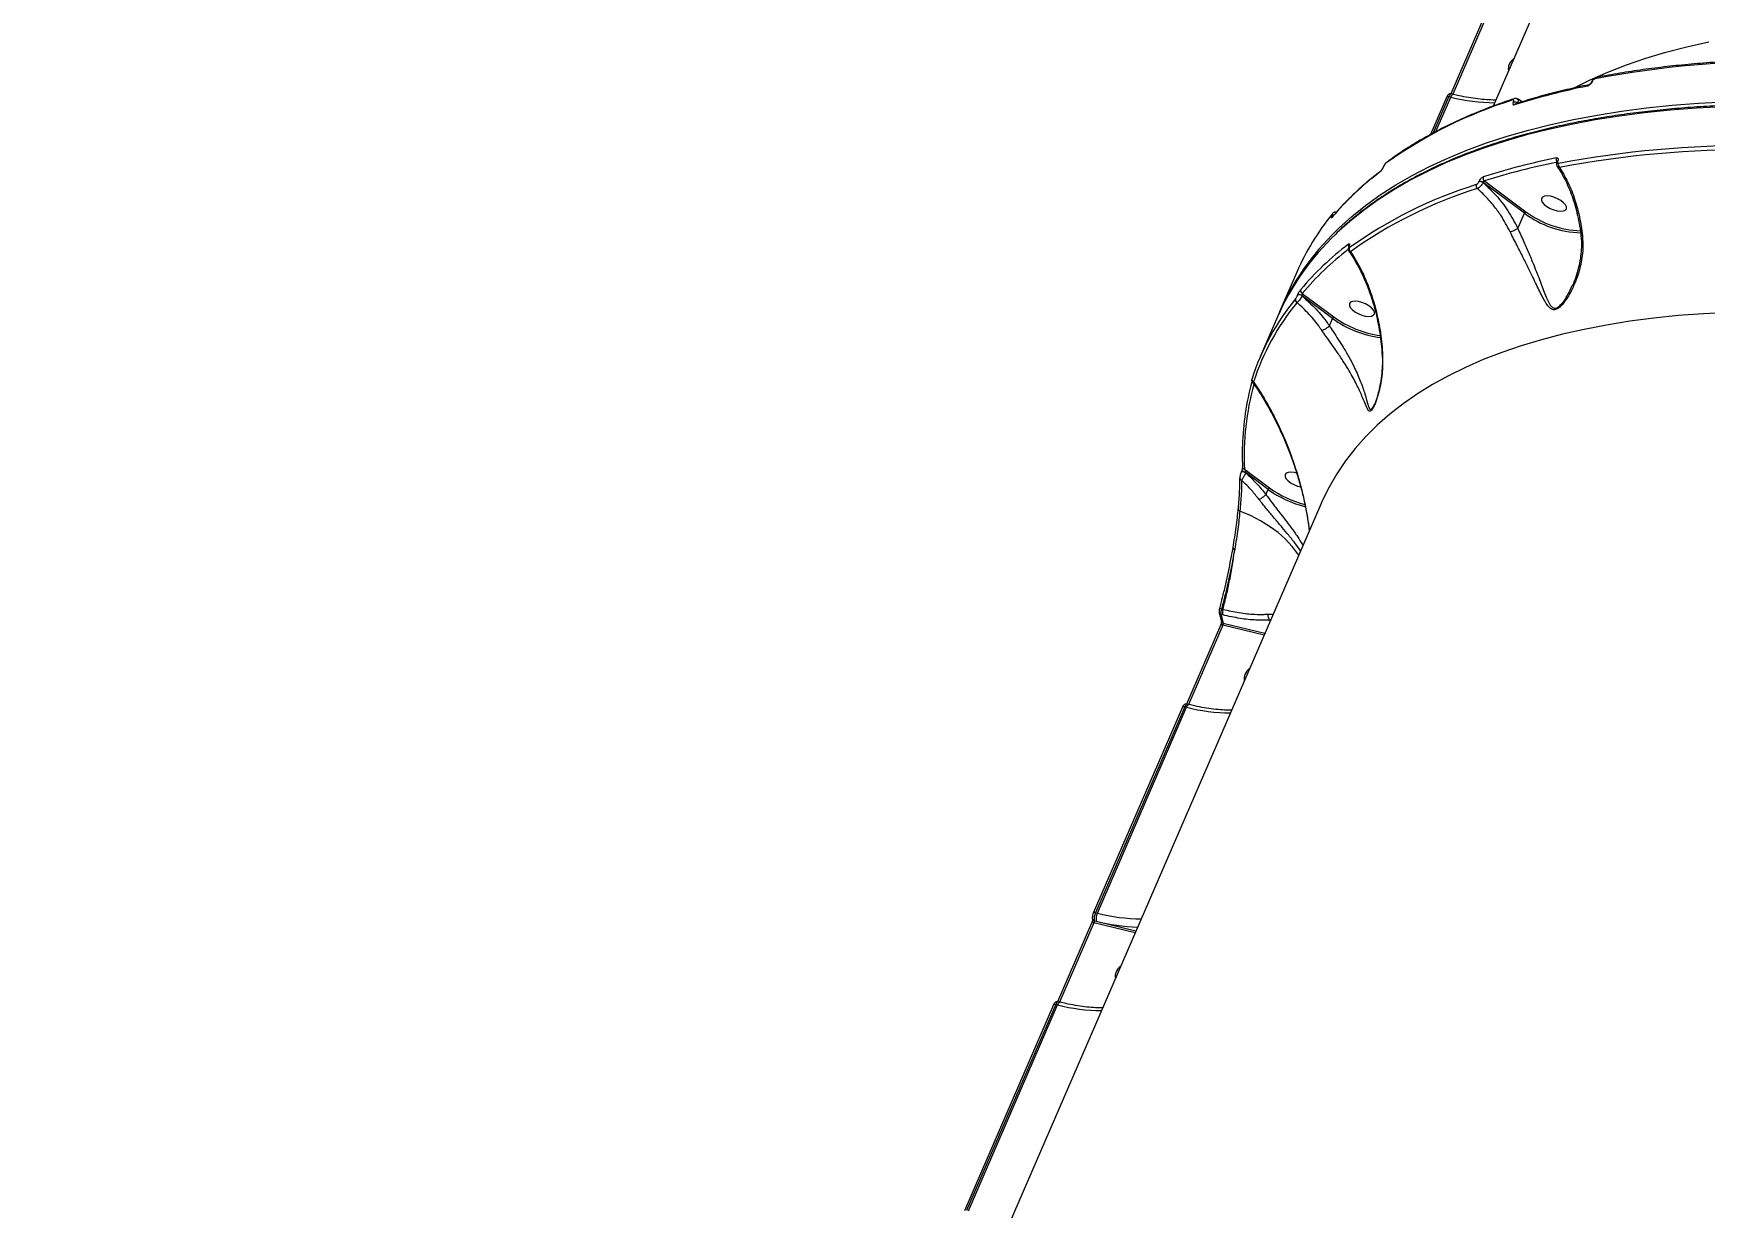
# Model space of a CAD drawing. Header units: millimetres. Extents: x -11024 to 8278, y -7837 to 5770.
# Drawn here: x 3214 to 3770, y 1737 to 2128 of the extents above; entities that cross this region are included whole.
import ezdxf

# ---------------------------------------------------------------- set-up
doc = ezdxf.new("R2010")
doc.units = ezdxf.units.MM
for name, color, linetype in [('DIKOM_ОБЪЕКТ', 7, 'Continuous'), ('DIKOM_РАЗМЕР_ЗОНА', 7, 'Continuous'), ('DIKOM_РАЗМЕР_ОБЪЕКТА', 7, 'Continuous')]:
    doc.layers.add(name, color=color, linetype=linetype)
doc.styles.add('style1', font='arial.ttf', dxfattribs={"width": 0.8})
doc.dimstyles.new('1-50', dxfattribs={"dimtxt": 300, "dimasz": 200, "dimexe": 100, "dimexo": 0, "dimgap": 100, "dimtad": 1, "dimtxsty": 'style1', "dimcen": 200, "dimclrd": 7, "dimclre": 7, "dimclrt": 7, "dimadec": 1, "dimazin": 2, "dimtfac": 1, "dimtmove": 0, "dimatfit": 2, "dimfxl": 0, "dimlwd": 25, "dimlwe": 18, "dimarcsym": 0})

# ---------------------------------------------------------------- blocks, each defined once
blk = doc.blocks.new('*D9')
at = {"layer": 'Defpoints', "color": 0, "transparency": 16777216}
for p in [(3740.68, 3707.51), (-8191.56, -3797.25), (-1076.12, -3797.25)]:
    blk.add_point(p, dxfattribs=at)
at = {"layer": 'DIKOM_РАЗМЕР_ОБЪЕКТА', "color": 7, "lineweight": 18, "transparency": 16777216}
for p, q in [((3740.68, 3707.51), (-8291.56, 3707.51)), ((-1076.12, -3797.25), (-8291.56, -3797.25))]:
    blk.add_line(p, q, dxfattribs=at)
at = {"layer": 'DIKOM_РАЗМЕР_ОБЪЕКТА', "color": 7, "lineweight": 25, "transparency": 16777216}
blk.add_line((-8191.56, 3507.51), (-8191.56, -3597.25), dxfattribs=at)
at = {"layer": 'DIKOM_РАЗМЕР_ОБЪЕКТА', "color": 7, "transparency": 16777216}
for points in [[(-8224.9, 3507.51), (-8158.23, 3507.51), (-8191.56, 3707.51)], [(-8224.9, -3597.25), (-8158.23, -3597.25), (-8191.56, -3797.25)]]:
    blk.add_solid(points, dxfattribs=at)
at = {"layer": 'DIKOM_РАЗМЕР_ОБЪЕКТА', "color": 7, "transparency": 16777216, "insert": (-8444.74, -44.87), "char_height": 300, "attachment_point": 5, "rotation": 90, "style": 'style1'}
blk.add_mtext('7500', dxfattribs=at)
blk = doc.blocks.new('*D11')
at = {"layer": 'Defpoints', "color": 0, "transparency": 16777216}
for p in [(3316.13, 5770.14), (-10574.15, -5797.25), (-1580.09, -5797.25)]:
    blk.add_point(p, dxfattribs=at)
at = {"layer": 'DIKOM_РАЗМЕР_ЗОНА', "color": 7, "lineweight": 18, "transparency": 16777216}
for p, q in [((3316.13, 5770.14), (-10674.15, 5770.14)), ((-1580.09, -5797.25), (-10674.15, -5797.25))]:
    blk.add_line(p, q, dxfattribs=at)
at = {"layer": 'DIKOM_РАЗМЕР_ЗОНА', "color": 7, "lineweight": 25, "transparency": 16777216}
blk.add_line((-10574.15, 5570.14), (-10574.15, -5597.25), dxfattribs=at)
at = {"layer": 'DIKOM_РАЗМЕР_ЗОНА', "color": 7, "transparency": 16777216}
for points in [[(-10607.49, 5570.14), (-10540.82, 5570.14), (-10574.15, 5770.14)], [(-10607.49, -5597.25), (-10540.82, -5597.25), (-10574.15, -5797.25)]]:
    blk.add_solid(points, dxfattribs=at)
at = {"layer": 'DIKOM_РАЗМЕР_ЗОНА', "color": 7, "transparency": 16777216, "insert": (-10827.33, -172.99), "char_height": 300, "attachment_point": 5, "rotation": 90, "style": 'style1'}
blk.add_mtext('11500', dxfattribs=at)

msp = doc.modelspace()

# ---------------------------------------------------------------- linework, layer by layer
at = {"layer": 'DIKOM_ОБЪЕКТ', "color": 7, "linetype": 'Continuous', "lineweight": 15}
for p, q in [((3816.236, 2372.412), (3699.784, 2103.52)), ((3696.988, 2133.774), (3685.66, 2107.615)), ((3697.736, 2133.894), (3686.304, 2107.498)), ((3686.488, 2107.453), (3685.862, 2107.607)), ((3732.475, 2111.558), (3732.446, 2111.492)), ((3732.709, 2111.711), (3732.681, 2111.645)), ((3684.318, 2106.575), (3678.907, 2094.08)), ((3685.065, 2106.695), (3679.827, 2094.6)), ((3680.688, 2095.041), (3685.671, 2106.546)), ((3685.671, 2106.546), (3685.065, 2106.695)), ((3706.515, 2104.887), (3706.535, 2104.933)), ((3707.865, 2104.565), (3707.845, 2104.52)), ((3709.445, 2104.999), (3707.85, 2105.95)), ((3721.009, 2085.082), (3720.98, 2085.016)), ((3721.009, 2085.082), (3721.013, 2085.091)), ((3721.243, 2085.235), (3721.215, 2085.169)), ((3663.227, 2083.302), (3663.19, 2083.217)), ((3663.297, 2083.387), (3663.26, 2083.302)), ((3695.058, 2078.432), (3695.077, 2078.478)), ((3696.408, 2078.11), (3696.388, 2078.065)), ((3710.199, 2067.889), (3696.408, 2078.11)), ((3696.848, 2078.629), (3710.669, 2068.386)), ((3646.166, 2067.117), (3646.178, 2067.145)), ((3708.013, 2062.843), (3710.199, 2067.889)), ((3651.753, 2056.807), (3651.716, 2056.722)), ((3651.822, 2056.892), (3651.785, 2056.807)), ((3634.468, 2048.321), (3628.728, 2035.067)), ((3634.717, 2040.681), (3634.729, 2040.708)), ((3636.26, 2041.235), (3646.793, 2033.388)), ((3726.083, 2043.804), (3726.226, 2044.095)), ((3636.206, 2040.428), (3636.195, 2040.401)), ((3646.322, 2032.892), (3636.206, 2040.428)), ((3628.013, 2033.416), (3622.273, 2020.162)), ((3645.266, 2030.453), (3645.262, 2030.447)), ((3645.266, 2030.453), (3646.322, 2032.892)), ((3660.187, 2004.122), (3660.307, 2004.37)), ((3615.917, 1981.742), (3615.901, 1981.648)), ((3615.949, 1981.814), (3615.917, 1981.742)), ((3617.002, 1982.769), (3625.393, 1976.489)), ((3617.458, 1981.579), (3617.427, 1981.507)), ((3624.921, 1975.993), (3617.458, 1981.579)), ((3624.18, 1974.282), (3624.176, 1974.275)), ((3624.18, 1974.282), (3624.921, 1975.993)), ((3642.528, 1971.314), (3526.076, 1702.421)), ((3613.132, 1956.54), (3612.838, 1954.852)), ((3608.615, 1934.968), (3609.344, 1932.097)), ((3609.383, 1939.052), (3608.668, 1936.383)), ((3609.36, 1936.197), (3609.867, 1936.072)), ((3609.062, 1930.749), (3597.734, 1904.59)), ((3609.81, 1930.869), (3598.378, 1904.473)), ((3609.779, 1934.244), (3609.229, 1934.379)), ((3623.553, 1927.499), (3609.81, 1930.869)), ((3609.953, 1931.529), (3623.825, 1928.127)), ((3624.754, 1934.49), (3626.564, 1934.452)), ((3625.743, 1932.555), (3625.4, 1932.55)), ((3625.4, 1932.55), (3625.547, 1932.103)), ((3596.392, 1903.549), (3566.726, 1835.049)), ((3597.139, 1903.67), (3567.473, 1835.169)), ((3568.079, 1835.021), (3597.745, 1903.521)), ((3597.745, 1903.521), (3597.139, 1903.67)), ((3598.562, 1904.428), (3597.936, 1904.581)), ((3567.473, 1835.169), (3568.079, 1835.021)), ((3566.172, 1831.712), (3554.843, 1805.554)), ((3566.919, 1831.833), (3555.487, 1805.436)), ((3580.662, 1828.462), (3566.919, 1831.833)), ((3567.063, 1832.492), (3567.705, 1832.334)), ((3567.705, 1832.334), (3580.934, 1829.09)), ((3553.501, 1804.513), (3523.835, 1736.012)), ((3554.248, 1804.633), (3524.582, 1736.133)), ((3525.188, 1735.984), (3554.854, 1804.485)), ((3554.854, 1804.485), (3554.248, 1804.633)), ((3555.671, 1805.391), (3555.046, 1805.545))]:
    msp.add_line(p, q, dxfattribs=at)
at = {"layer": 'DIKOM_ОБЪЕКТ', "color": 7, "linetype": 'Continuous', "lineweight": 15, "flags": 128}
for points in [[(3726.486, 2109.555), (3731.995, 2112.258), (3737.904, 2114.839), (3744.09, 2117.235), (3750.545, 2119.442), (3757.265, 2121.46), (3764.242, 2123.285), (3771.471, 2124.917)], [(3685.671, 2106.546), (3685.817, 2106.848), (3685.97, 2107.099), (3686.126, 2107.289), (3686.276, 2107.41), (3686.417, 2107.459), (3686.487, 2107.453)], [(3776.373, 2103.309), (3767.404, 2102.829), (3758.642, 2102.149), (3750.095, 2101.271), (3741.769, 2100.196), (3733.672, 2098.923), (3725.811, 2097.455), (3718.192, 2095.793), (3710.822, 2093.937), (3703.706, 2091.889), (3696.852, 2089.652), (3690.264, 2087.227), (3683.948, 2084.616), (3677.91, 2081.821), (3672.154, 2078.845), (3666.686, 2075.69), (3661.51, 2072.359), (3656.63, 2068.854), (3652.05, 2065.179), (3647.776, 2061.337), (3647.396, 2060.973)], [(3647.598, 2062.127), (3648.49, 2062.988), (3652.765, 2066.83), (3657.345, 2070.505), (3662.224, 2074.009), (3667.401, 2077.341), (3672.869, 2080.496), (3678.625, 2083.472), (3684.663, 2086.266), (3690.978, 2088.877), (3697.566, 2091.303), (3704.421, 2093.54), (3711.537, 2095.587), (3718.907, 2097.443), (3726.526, 2099.106), (3734.387, 2100.574), (3742.484, 2101.846), (3750.809, 2102.922), (3759.357, 2103.8), (3768.119, 2104.479), (3777.088, 2104.96)], [(3685.065, 2106.695), (3684.894, 2106.728), (3684.735, 2106.742), (3684.594, 2106.734), (3684.477, 2106.707), (3684.387, 2106.66), (3684.328, 2106.595), (3684.318, 2106.575)], [(3723.149, 2071.402), (3722.251, 2072.101), (3721.167, 2072.721), (3719.984, 2073.21), (3718.798, 2073.53), (3717.707, 2073.654), (3716.797, 2073.572), (3716.144, 2073.291), (3715.798, 2072.834), (3715.79, 2072.237), (3716.119, 2071.55), (3716.758, 2070.827), (3717.657, 2070.127), (3718.742, 2069.507), (3719.924, 2069.018), (3721.11, 2068.698), (3722.201, 2068.574), (3723.111, 2068.656), (3723.765, 2068.937), (3724.11, 2069.394), (3724.118, 2069.991), (3723.789, 2070.679), (3723.149, 2071.402)], [(3646.216, 2066.636), (3646.182, 2066.592), (3646.095, 2066.44)], [(3646.343, 2067.794), (3646.312, 2067.753), (3646.23, 2067.607)], [(3778.308, 2034.917), (3769.719, 2034.472), (3761.338, 2033.828), (3753.173, 2032.984), (3745.231, 2031.941), (3737.52, 2030.701), (3730.046, 2029.264), (3722.817, 2027.632), (3715.839, 2025.807), (3709.12, 2023.789), (3702.664, 2021.582), (3696.479, 2019.186), (3690.57, 2016.605), (3684.942, 2013.84), (3679.6, 2010.895), (3674.551, 2007.771), (3669.797, 2004.473), (3665.345, 2001.002), (3661.197, 1997.363), (3657.358, 1993.557), (3653.832, 1989.59), (3650.621, 1985.465), (3647.728, 1981.185), (3645.157, 1976.755), (3642.91, 1972.179), (3642.528, 1971.314)], [(3659.273, 2036.404), (3658.374, 2037.104), (3657.29, 2037.723), (3656.107, 2038.213), (3654.922, 2038.532), (3653.83, 2038.656), (3652.921, 2038.575), (3652.267, 2038.294), (3651.922, 2037.836), (3651.914, 2037.24), (3652.242, 2036.552), (3652.882, 2035.829), (3653.781, 2035.129), (3654.865, 2034.51), (3656.048, 2034.02), (3657.233, 2033.7), (3658.325, 2033.576), (3659.234, 2033.658), (3659.888, 2033.939), (3660.233, 2034.397), (3660.242, 2034.993), (3659.913, 2035.681), (3659.273, 2036.404)], [(3615.483, 1979.799), (3615.483, 1979.816), (3615.483, 1979.817)], [(3617.427, 1981.507), (3617.199, 1981.652), (3616.943, 1981.773), (3616.677, 1981.859), (3616.424, 1981.904), (3616.205, 1981.903), (3616.036, 1981.858), (3615.932, 1981.77), (3615.917, 1981.742)], [(3617.458, 1981.579), (3617.231, 1981.724), (3616.974, 1981.845), (3616.708, 1981.931), (3616.456, 1981.976), (3616.236, 1981.975), (3616.068, 1981.93), (3615.964, 1981.842), (3615.95, 1981.818)], [(3634.393, 1981.415), (3633.521, 1981.634), (3632.43, 1981.758), (3631.52, 1981.676), (3630.866, 1981.395), (3630.521, 1980.937), (3630.513, 1980.341), (3630.842, 1979.653), (3631.482, 1978.93), (3632.38, 1978.231), (3633.465, 1977.611), (3634.648, 1977.121), (3635.726, 1976.823)], [(3615.505, 1968.787), (3615.343, 1968.858), (3615.202, 1968.945), (3615.086, 1969.048), (3614.999, 1969.161), (3614.944, 1969.281), (3614.925, 1969.403), (3614.94, 1969.524), (3614.99, 1969.639)], [(3635.092, 1954.144), (3634.793, 1954.596), (3632.923, 1957.057), (3630.717, 1959.409), (3628.196, 1961.631), (3625.385, 1963.699), (3622.313, 1965.593), (3619.008, 1967.295), (3615.505, 1968.787)], [(3608.715, 1936.37), (3608.714, 1936.371), (3608.709, 1936.372)], [(3609.81, 1930.869), (3609.638, 1930.903), (3609.478, 1930.916), (3609.337, 1930.908), (3609.219, 1930.881), (3609.13, 1930.833), (3609.072, 1930.768), (3609.062, 1930.749)], [(3597.139, 1903.67), (3596.968, 1903.703), (3596.809, 1903.716), (3596.668, 1903.709), (3596.551, 1903.681), (3596.461, 1903.635), (3596.402, 1903.57), (3596.392, 1903.549)], [(3597.745, 1903.521), (3597.891, 1903.823), (3598.045, 1904.074), (3598.2, 1904.264), (3598.35, 1904.385), (3598.491, 1904.433), (3598.561, 1904.428)], [(3567.473, 1835.169), (3567.302, 1835.203), (3567.143, 1835.216), (3567.002, 1835.209), (3566.885, 1835.181), (3566.795, 1835.134), (3566.736, 1835.07), (3566.724, 1835.044)], [(3566.919, 1831.833), (3566.747, 1831.866), (3566.587, 1831.879), (3566.446, 1831.872), (3566.329, 1831.844), (3566.239, 1831.796), (3566.181, 1831.731), (3566.172, 1831.712)], [(3554.248, 1804.633), (3554.077, 1804.666), (3553.918, 1804.68), (3553.777, 1804.672), (3553.66, 1804.645), (3553.57, 1804.598), (3553.512, 1804.533), (3553.501, 1804.513)], [(3554.854, 1804.485), (3555, 1804.787), (3555.154, 1805.037), (3555.309, 1805.227), (3555.46, 1805.348), (3555.6, 1805.397), (3555.671, 1805.392)]]:
    msp.add_lwpolyline(points, dxfattribs=at)
at = {"layer": 'DIKOM_ОБЪЕКТ', "color": 7, "linetype": 'Continuous', "lineweight": 15}
for centre, radius, start, end in [((3709.243, 2115.613), 4.543, 125.09469, 155.72989), ((3797.639, 1771.236), 347.346, 89.67721, 100.60493), ((3708.267, 2116.074), 3.464, 156.04223, 192.77813), ((3734.365, 2112.405), 0.694, 103.42252, 159.3915), ((3776.301, 1885.217), 229.476, 101.34947, 107.62279), ((3731.791, 2109.961), 0.693, 102.85095, 159.40345), ((3732.705, 2111.351), 0.295, 94.75445, 151.54619), ((3732.735, 2111.413), 0.298, 95.00104, 150.35694), ((3750.627, 1963.865), 148.474, 107.35899, 125.64448), ((3700.412, 2163.687), 59.012, 255.53453, 269.87617), ((3707.006, 2105.305), 0.73, 109.15179, 158.13328), ((3706.755, 2103.164), 1.74, 51.21096, 97.93155), ((3706.774, 2103.208), 1.742, 51.2195, 97.90394), ((3707.501, 2103.655), 0.725, 108.929, 158.29376), ((3765.936, 1861.283), 229.476, 101.34947, 107.62279), ((3721.925, 2085.814), 1.236, 158.28377, 220.14975), ((3721.24, 2084.874), 0.296, 94.78198, 150.71799), ((3721.269, 2084.937), 0.299, 94.98259, 148.87878), ((3785.442, 1743.08), 347.343, 89.67695, 100.60477), ((3785.577, 1742.509), 346.567, 89.67699, 100.6051), ((3721.201, 2003.139), 98.224, 127.06475, 139.87518), ((3662.721, 2081.209), 0.784, 127.06266, 156.86645), ((3663.383, 2083.131), 0.211, 125.82015, 156.97302), ((3663.423, 2083.214), 0.214, 126.01273, 155.77545), ((3664.821, 2084.217), 0.78, 126.72265, 156.94403), ((3697.551, 2079.563), 1.169, 158.61396, 233.05387), ((3766.137, 1860.517), 228.853, 101.34831, 107.62371), ((3722.664, 2084.031), 1.232, 158.125, 225.19141), ((3738.435, 1935.7), 148.481, 107.35925, 125.64397), ((3738.675, 1934.689), 148.16, 107.35962, 125.64358), ((3695.224, 2076.994), 1.17, 158.7492, 229.81547), ((3695.298, 2076.707), 1.741, 51.22487, 97.92291), ((3695.317, 2076.752), 1.742, 51.2195, 97.90394), ((3729.555, 2093.506), 31.428, 233.06149, 268.65513), ((3710.167, 2015.383), 82.555, 140.75787, 156.48471), ((3646.55, 2066.609), 0.637, 75.4037, 126.97443), ((3646.564, 2066.631), 0.642, 74.82601, 126.87182), ((3729.792, 2094.107), 32.73, 233.22746, 268.3447), ((3705.538, 1999.483), 84.627, 133.39703, 156.36031), ((3706.746, 2000.787), 85.212, 133.95738, 156.88408), ((3710.871, 1979.167), 98.275, 127.06765, 139.87142), ((3652.556, 2057.213), 0.993, 158.11581, 210.49279), ((3711.012, 1978.248), 97.751, 127.50217, 139.88206), ((3651.885, 2056.655), 0.181, 123.2859, 157.84979), ((3651.939, 2056.726), 0.203, 125.14944, 156.87768), ((3652.905, 2055.992), 1.065, 159.57474, 237.69443), ((3635.241, 2039.408), 1.377, 46.16531, 112.37998), ((3635.253, 2039.435), 1.377, 46.16531, 112.37998), ((3636.683, 2042.158), 1.015, 159.92858, 245.37981), ((3697.297, 1987.664), 81.754, 140.69756, 162.00238), ((3697.618, 1986.548), 81.565, 140.69632, 162.0033), ((3634.977, 2039.099), 1.005, 159.71471, 241.84314), ((3666.773, 2060.922), 34.697, 233.88548, 262.6213), ((3666.639, 2060.603), 33.683, 233.89961, 262.45543), ((3620.408, 2012.598), 0.924, 159.33795, 246.76716), ((3703.759, 1988.606), 87.407, 164.58713, 178.66235), ((3706.453, 1987.035), 89.553, 164.51216, 182.73085), ((3616.336, 1979.864), 0.855, 184.3224, 250.99915), ((3617.245, 1983.622), 0.887, 184.44802, 254.11752), ((3645.879, 2005.031), 35.811, 234.1809, 256.14209), ((3645.723, 2004.669), 34.748, 234.19288, 255.66945), ((3613.343, 1956.557), 0.169, 130.90309, 186.64959), ((3613.889, 1956.892), 0.798, 206.4459, 261.89703), ((3609.41, 1935.182), 0.823, 195.63405, 257.3399), ((3590.701, 1868.195), 70.515, 74.65617, 75.19926), ((3613.451, 1934.983), 3.746, 163.10034, 191.39097), ((3744.427, 1967.21), 139.127, 193.64931, 194.86033), ((3610.134, 1932.332), 0.823, 196.56282, 257.35668), ((3627.258, 1934.247), 2.516, 174.43734, 222.40299), ((3620.276, 1913.056), 3.402, 155.7005, 193.13232), ((3621.317, 1912.588), 4.543, 125.09469, 155.72989), ((3612.484, 1960.642), 58.991, 255.53112, 269.87774), ((3572.203, 1833.077), 4.559, 154.76798, 189.3764), ((3582.82, 1892.162), 59.012, 255.53453, 269.87617), ((3567.242, 1833.295), 0.823, 197.22343, 257.41205), ((3583.714, 1895.587), 65.247, 255.79659, 268.04808), ((3577.451, 1814.012), 3.464, 156.04223, 192.77813), ((3578.261, 1813.688), 4.337, 124.34627, 156.47831), ((3569.595, 1861.626), 59.012, 255.53453, 269.87617)]:
    msp.add_arc(centre, radius, start, end, dxfattribs=at)
for points, knots in [([(3800.119, 2119.012), (3798.56, 2119.004), (3794.04, 2118.98), (3786.685, 2118.805), (3778.117, 2118.426), (3769.733, 2117.868), (3761.536, 2117.131), (3753.531, 2116.216), (3745.73, 2115.123), (3739.308, 2114.058), (3735.52, 2113.332), (3734.204, 2113.08)], [0, 0, 0, 0, 0.06527384, 0.18934084, 0.31341558, 0.43749669, 0.56158391, 0.68567691, 0.80977756, 0.9338812, 1, 1, 1, 1]), ([(3734.208, 2113.061), (3734.148, 2113.054), (3733.904, 2113.028), (3733.469, 2112.786), (3732.942, 2112.327), (3732.583, 2111.861), (3732.5, 2111.593), (3732.488, 2111.556)], [0, 0, 0, 0, 0.0798058, 0.32539019, 0.63725773, 0.9495539, 1, 1, 1, 1]), ([(3685.865, 2107.605), (3685.864, 2107.606), (3685.732, 2107.657), (3685.456, 2107.645), (3685.109, 2107.54), (3684.825, 2107.349), (3684.568, 2107.06), (3684.409, 2106.794), (3684.329, 2106.596), (3684.319, 2106.571)], [0, 0, 0, 0, 0.0015639, 0.2008599, 0.3621876, 0.5189354, 0.6987787, 0.9624056, 1, 1, 1, 1]), ([(3685.857, 2107.587), (3685.843, 2107.597), (3685.768, 2107.649), (3685.58, 2107.523), (3685.317, 2107.22), (3685.149, 2106.87), (3685.065, 2106.695)], [0, 0, 0, 0, 0.0719688, 0.3813073, 0.690625, 1, 1, 1, 1]), ([(3700.662, 2105.547), (3700.572, 2105.546), (3699.598, 2105.537), (3697.623, 2105.632), (3694.685, 2105.906), (3691.608, 2106.36), (3688.86, 2106.89), (3687.133, 2107.3), (3686.488, 2107.453)], [0, 0, 0, 0, 0.0214371, 0.2333926, 0.4458936, 0.65898, 0.8725596, 1, 1, 1, 1]), ([(3731.628, 2110.635), (3730.349, 2110.369), (3726.637, 2109.598), (3720.663, 2108.185), (3713.801, 2106.366), (3709.432, 2105.012), (3707.266, 2104.341)], [0, 0, 0, 0, 0.1498863, 0.434797, 0.7197191, 1, 1, 1, 1]), ([(3732.681, 2111.645), (3732.647, 2111.572), (3732.546, 2111.358), (3732.293, 2110.993), (3731.921, 2110.612), (3731.512, 2110.32), (3731.265, 2110.243), (3731.142, 2110.205)], [0, 0, 0, 0, 0.1083262, 0.3204144, 0.5430431, 0.7715503, 1, 1, 1, 1]), ([(3732.445, 2111.49), (3732.443, 2111.486), (3732.426, 2111.439), (3732.355, 2111.31), (3732.225, 2111.12), (3732.051, 2110.923), (3731.869, 2110.767), (3731.717, 2110.668), (3731.629, 2110.635), (3731.635, 2110.637), (3731.637, 2110.637)], [0, 0, 0, 0, 0.0126711, 0.1438835, 0.288276, 0.4508283, 0.6244146, 0.7756252, 0.9349137, 1, 1, 1, 1]), ([(3733.715, 2112.649), (3733.634, 2112.624), (3733.472, 2112.575), (3733.204, 2112.385), (3732.963, 2112.137), (3732.798, 2111.899), (3732.732, 2111.759), (3732.709, 2111.711)], [0, 0, 0, 0, 0.2288294, 0.457883, 0.6786039, 0.8883857, 1, 1, 1, 1]), ([(4143.587, 2008.572), (4141.804, 2009.484), (4136.634, 2012.13), (4128.004, 2016.428), (4117.674, 2021.424), (4107.265, 2026.302), (4096.786, 2031.061), (4086.244, 2035.696), (4075.647, 2040.205), (4065.004, 2044.583), (4054.322, 2048.827), (4043.61, 2052.935), (4032.875, 2056.903), (4022.125, 2060.727), (4011.369, 2064.406), (4000.614, 2067.937), (3989.869, 2071.316), (3979.142, 2074.541), (3968.44, 2077.611), (3957.773, 2080.521), (3947.147, 2083.271), (3936.571, 2085.859), (3926.053, 2088.281), (3915.6, 2090.537), (3905.221, 2092.625), (3894.923, 2094.543), (3884.714, 2096.29), (3874.601, 2097.864), (3864.593, 2099.264), (3854.697, 2100.489), (3844.919, 2101.538), (3835.268, 2102.411), (3825.751, 2103.106), (3816.374, 2103.624), (3807.145, 2103.963), (3798.071, 2104.123), (3789.158, 2104.105), (3780.414, 2103.907), (3771.844, 2103.531), (3763.455, 2102.976), (3755.254, 2102.244), (3747.246, 2101.332), (3739.438, 2100.245), (3731.835, 2098.98), (3724.444, 2097.54), (3717.269, 2095.926), (3710.317, 2094.137), (3703.591, 2092.177), (3697.099, 2090.046), (3690.844, 2087.745), (3684.832, 2085.276), (3679.067, 2082.642), (3673.554, 2079.844), (3668.297, 2076.883), (3663.301, 2073.764), (3658.565, 2070.488), (3654.11, 2067.052), (3650.446, 2063.965), (3648.38, 2061.962), (3647.606, 2061.213)], [0, 0, 0, 0, 0.0093744, 0.0271862, 0.0449985, 0.0628102, 0.0806222, 0.0984339, 0.1162461, 0.1340578, 0.1518696, 0.1696815, 0.1874937, 0.2053059, 0.2231181, 0.2409304, 0.2587432, 0.2765561, 0.294369, 0.3121825, 0.329996, 0.3478099, 0.3656245, 0.3834392, 0.4012542, 0.4190697, 0.4368859, 0.4547025, 0.4725196, 0.4903374, 0.5081559, 0.525975, 0.5437949, 0.5616155, 0.579437, 0.5972593, 0.615082, 0.6329061, 0.6507311, 0.6685567, 0.6863837, 0.7042114, 0.7220396, 0.7398689, 0.7576985, 0.7755289, 0.7933593, 0.8111899, 0.8290197, 0.8468486, 0.8646758, 0.8825005, 0.9003222, 0.9181399, 0.9359522, 0.9537584, 0.9715571, 0.9893477, 1, 1, 1, 1]), ([(3706.763, 2105.993), (3705.631, 2105.615), (3702.349, 2104.517), (3697.097, 2102.568), (3691.091, 2100.096), (3685.334, 2097.456), (3679.83, 2094.652), (3674.581, 2091.687), (3669.682, 2088.617), (3666.332, 2086.299), (3664.621, 2085.039), (3664.354, 2084.843)], [0, 0, 0, 0, 0.0688319, 0.1996413, 0.3304425, 0.4612278, 0.5919881, 0.722719, 0.8534114, 0.9771216, 1, 1, 1, 1]), ([(3706.535, 2104.933), (3706.558, 2104.993), (3706.618, 2105.146), (3706.651, 2105.357), (3706.614, 2105.525), (3706.507, 2105.612), (3706.388, 2105.589), (3706.329, 2105.577)], [0, 0, 0, 0, 0.1422362, 0.3569858, 0.5715312, 0.7856573, 1, 1, 1, 1]), ([(3706.828, 2103.923), (3706.738, 2103.906), (3706.558, 2103.872), (3706.396, 2104.004), (3706.341, 2104.256), (3706.39, 2104.571), (3706.479, 2104.797), (3706.515, 2104.887)], [0, 0, 0, 0, 0.21504, 0.4300033, 0.6447552, 0.8592208, 1, 1, 1, 1]), ([(3707.828, 2105.872), (3707.817, 2105.882), (3707.695, 2105.992), (3707.39, 2106.061), (3707.035, 2106.075), (3706.843, 2106.008), (3706.769, 2105.982)], [0, 0, 0, 0, 0.0397767, 0.4368925, 0.7820689, 1, 1, 1, 1]), ([(3707.799, 2105.868), (3707.855, 2105.838), (3707.995, 2105.76), (3708.063, 2105.429), (3708.019, 2105.001), (3707.909, 2104.69), (3707.865, 2104.565)], [0, 0, 0, 0, 0.1971334, 0.4982061, 0.7999922, 1, 1, 1, 1]), ([(3720.777, 2086.271), (3720.862, 2086.281), (3721.052, 2086.302), (3721.264, 2086.192), (3721.381, 2085.96), (3721.387, 2085.632), (3721.291, 2085.367), (3721.243, 2085.235)], [0, 0, 0, 0, 0.1741672, 0.3895764, 0.5957691, 0.7978352, 1, 1, 1, 1]), ([(3720.988, 2085.016), (3720.969, 2084.976), (3720.848, 2084.73), (3720.784, 2084.304), (3720.839, 2083.8), (3720.997, 2083.572), (3721.058, 2083.484)], [0, 0, 0, 0, 0.08079562, 0.49027821, 0.80496987, 1, 1, 1, 1]), ([(3721.06, 2085.247), (3721.06, 2085.243), (3721.06, 2085.235), (3721.034, 2085.137), (3720.987, 2085.031), (3720.947, 2084.959), (3720.935, 2084.937)], [0, 0, 0, 0, 0.2743079, 0.5683368, 0.8672583, 1, 1, 1, 1]), ([(3721.215, 2085.169), (3721.183, 2085.082), (3721.12, 2084.907), (3721.123, 2084.692), (3721.201, 2084.541), (3721.34, 2084.471), (3721.464, 2084.484), (3721.52, 2084.49)], [0, 0, 0, 0, 0.2039837, 0.4080262, 0.6135391, 0.8266356, 1, 1, 1, 1]), ([(3662.244, 2081.831), (3661.463, 2081.226), (3659.201, 2079.474), (3655.666, 2076.458), (3651.733, 2072.735), (3648.611, 2069.444), (3646.845, 2067.374), (3646.215, 2066.636)], [0, 0, 0, 0, 0.1293179, 0.3744327, 0.6194509, 0.8643333, 1, 1, 1, 1]), ([(3663.26, 2083.302), (3663.233, 2083.243), (3663.142, 2083.04), (3662.936, 2082.665), (3662.64, 2082.215), (3662.304, 2081.786), (3662.107, 2081.612), (3662, 2081.517)], [0, 0, 0, 0, 0.0795821, 0.2757193, 0.4707381, 0.7104855, 1, 1, 1, 1]), ([(3662.969, 2082.787), (3662.937, 2082.732), (3662.843, 2082.566), (3662.66, 2082.299), (3662.454, 2082.034), (3662.293, 2081.871), (3662.26, 2081.845), (3662.249, 2081.836)], [0, 0, 0, 0, 0.1083452, 0.325719, 0.5863876, 0.8499538, 1, 1, 1, 1]), ([(3663.187, 2083.213), (3663.176, 2083.187), (3663.137, 2083.093), (3663.059, 2082.938), (3662.991, 2082.823), (3662.969, 2082.787)], [0, 0, 0, 0, 0.2058908, 0.7478573, 1, 1, 1, 1]), ([(3664.364, 2084.836), (3664.317, 2084.804), (3664.109, 2084.665), (3663.849, 2084.351), (3663.526, 2083.885), (3663.314, 2083.514), (3663.242, 2083.321), (3663.221, 2083.265)], [0, 0, 0, 0, 0.0992258, 0.4363522, 0.6848704, 0.9083762, 1, 1, 1, 1]), ([(3664.103, 2084.523), (3664.03, 2084.46), (3663.901, 2084.349), (3663.686, 2084.073), (3663.502, 2083.792), (3663.372, 2083.556), (3663.314, 2083.426), (3663.297, 2083.387)], [0, 0, 0, 0, 0.30252152, 0.53463466, 0.72536933, 0.91704072, 1, 1, 1, 1]), ([(3695.077, 2078.478), (3695.121, 2078.57), (3695.231, 2078.803), (3695.483, 2079.184), (3695.811, 2079.561), (3696.158, 2079.856), (3696.361, 2079.945), (3696.462, 2079.989)], [0, 0, 0, 0, 0.1407005, 0.3552934, 0.5699987, 0.7849166, 1, 1, 1, 1]), ([(3721.031, 2083.444), (3721.274, 2083.105), (3722.045, 2082.03), (3723.228, 2079.954), (3724.565, 2077.247), (3725.759, 2074.316), (3726.8, 2071.213), (3727.68, 2067.963), (3728.373, 2064.588), (3728.789, 2062.136), (3728.918, 2060.796), (3728.933, 2060.642)], [0, 0, 0, 0, 0.0609732, 0.1932118, 0.3256352, 0.4583058, 0.5909475, 0.7220997, 0.8528075, 0.9831318, 1, 1, 1, 1]), ([(3721.795, 2083.156), (3721.674, 2083.163), (3721.401, 2083.177), (3721.148, 2083.296), (3721.08, 2083.44), (3721.067, 2083.467)], [0, 0, 0, 0, 0.39615148, 0.8870832, 1, 1, 1, 1]), ([(3721.795, 2083.156), (3722.78, 2081.559), (3724.78, 2078.32), (3726.971, 2072.621), (3728.605, 2066.618), (3729.178, 2062.488), (3729.467, 2060.399)], [0, 0, 0, 0, 0.26256664, 0.53265791, 0.76364686, 1, 1, 1, 1]), ([(3694.133, 2077.418), (3694.201, 2077.448), (3694.335, 2077.508), (3694.566, 2077.706), (3694.785, 2077.957), (3694.954, 2078.213), (3695.028, 2078.37), (3695.058, 2078.432)], [0, 0, 0, 0, 0.2143466, 0.4284589, 0.6429936, 0.8577761, 1, 1, 1, 1]), ([(3696.388, 2078.065), (3696.325, 2077.943), (3696.168, 2077.638), (3695.813, 2077.141), (3695.358, 2076.653), (3694.881, 2076.271), (3694.606, 2076.157), (3694.469, 2076.1)], [0, 0, 0, 0, 0.1424546, 0.3572802, 0.5717004, 0.7857556, 1, 1, 1, 1]), ([(3705.456, 2061.651), (3704.446, 2063.545), (3702.802, 2066.63), (3699.975, 2070.451), (3697.378, 2073.461), (3695.45, 2075.21), (3694.469, 2076.1)], [0, 0, 0, 0, 0.3422143, 0.55726818, 0.77460703, 1, 1, 1, 1]), ([(3696.388, 2078.065), (3697.873, 2076.686), (3700.881, 2073.892), (3704.836, 2068.748), (3706.947, 2064.823), (3708.013, 2062.843)], [0, 0, 0, 0, 0.32573043, 0.65968134, 1, 1, 1, 1]), ([(3696.848, 2078.629), (3696.816, 2078.613), (3696.753, 2078.58), (3696.644, 2078.477), (3696.54, 2078.348), (3696.459, 2078.219), (3696.422, 2078.141), (3696.408, 2078.11)], [0, 0, 0, 0, 0.21511709, 0.43006617, 0.64461693, 0.85929804, 1, 1, 1, 1]), ([(3710.669, 2068.386), (3710.658, 2068.383), (3710.636, 2068.376), (3710.577, 2068.347), (3710.487, 2068.285), (3710.372, 2068.169), (3710.269, 2068.031), (3710.222, 2067.937), (3710.199, 2067.889)], [0, 0, 0, 0, 0.0703134, 0.141571, 0.3561201, 0.5707336, 0.7853552, 1, 1, 1, 1]), ([(3646.095, 2066.44), (3646.055, 2066.396), (3645.968, 2066.304), (3645.913, 2066.32), (3645.927, 2066.47), (3646.009, 2066.738), (3646.114, 2066.991), (3646.166, 2067.117)], [0, 0, 0, 0, 0.1890282, 0.4045145, 0.606864, 0.8033601, 1, 1, 1, 1]), ([(3646.178, 2067.145), (3646.214, 2067.231), (3646.285, 2067.402), (3646.341, 2067.585), (3646.351, 2067.688), (3646.315, 2067.701), (3646.257, 2067.637), (3646.23, 2067.607)], [0, 0, 0, 0, 0.19520049, 0.39016013, 0.59330747, 0.81115314, 1, 1, 1, 1]), ([(3646.218, 2066.64), (3646.216, 2066.637), (3646.21, 2066.63), (3646.213, 2066.633), (3646.215, 2066.635)], [0, 0, 0, 0, 0.4936079, 1, 1, 1, 1]), ([(3647.544, 2068.174), (3647.504, 2068.193), (3647.364, 2068.257), (3647.11, 2068.251), (3646.84, 2068.186), (3646.628, 2068.071), (3646.469, 2067.936), (3646.384, 2067.85), (3646.347, 2067.797), (3646.344, 2067.793)], [0, 0, 0, 0, 0.0915566, 0.3137065, 0.5006142, 0.6678057, 0.8211614, 0.9852312, 1, 1, 1, 1]), ([(3708.009, 2062.838), (3707.842, 2062.739), (3707.508, 2062.541), (3706.896, 2062.23), (3706.288, 2061.952), (3705.828, 2061.77), (3705.572, 2061.684), (3705.48, 2061.658), (3705.456, 2061.651)], [0, 0, 0, 0, 0.21276747, 0.42541235, 0.63813408, 0.8507822, 0.96191556, 1, 1, 1, 1]), ([(3708.013, 2062.843), (3708.012, 2062.842), (3708.011, 2062.84), (3708.01, 2062.839), (3708.009, 2062.838)], [0, 0, 0, 0, 0.6110243, 1, 1, 1, 1]), ([(3708.009, 2062.838), (3708.01, 2062.838), (3708.578, 2061.323), (3709.983, 2058.497), (3711.755, 2054.31), (3713.611, 2049.882), (3715.444, 2045.151), (3716.88, 2041.236), (3718.025, 2038.528), (3718.877, 2036.978), (3719.723, 2036.303), (3720.487, 2036.257), (3720.945, 2036.406), (3721.658, 2036.854), (3722.515, 2037.67), (3723.593, 2039.111), (3724.861, 2041.157), (3725.613, 2042.787), (3726.083, 2043.804)], [0, 0, 0, 0, 0.00004412, 0.10513239, 0.20098211, 0.29915853, 0.43481076, 0.57393387, 0.63690288, 0.70092754, 0.75199093, 0.76298624, 0.79141734, 0.79993735, 0.83701936, 0.88080983, 0.92564105, 1, 1, 1, 1]), ([(3651.635, 2057.584), (3651.648, 2057.593), (3651.745, 2057.665), (3651.883, 2057.724), (3651.989, 2057.663), (3652.008, 2057.493), (3651.96, 2057.239), (3651.868, 2057.008), (3651.822, 2056.892)], [0, 0, 0, 0, 0.0392339, 0.2872006, 0.4951993, 0.6709817, 0.8352685, 1, 1, 1, 1]), ([(3729.467, 2060.399), (3729.553, 2058.705), (3729.74, 2055.013), (3728.689, 2049.359), (3726.94, 2044.341), (3725.122, 2040.806), (3723.712, 2038.646), (3722.549, 2037.208), (3721.324, 2036.129), (3720.414, 2035.776), (3719.468, 2035.785), (3718.489, 2036.361), (3717.415, 2037.814), (3716.001, 2040.342), (3714.194, 2044.122), (3711.975, 2048.703), (3709.772, 2053.113), (3707.649, 2057.266), (3706.206, 2060.151), (3705.456, 2061.651)], [0, 0, 0, 0, 0.0790196, 0.1721805, 0.2680567, 0.32873, 0.3610573, 0.3938986, 0.4223305, 0.4513175, 0.4599424, 0.4989916, 0.544605, 0.5914346, 0.6876205, 0.7865809, 0.8546781, 0.9244465, 1, 1, 1, 1]), ([(3728.917, 2060.634), (3728.989, 2059.984), (3729.167, 2058.389), (3729.114, 2055.791), (3728.809, 2052.824), (3728.195, 2049.747), (3727.289, 2046.741), (3726.572, 2044.728), (3726.119, 2043.82), (3726.106, 2043.793)], [0, 0, 0, 0, 0.1127548, 0.2764684, 0.4494615, 0.630647, 0.8205526, 0.9947933, 1, 1, 1, 1]), ([(3729.467, 2060.399), (3729.416, 2060.408), (3729.268, 2060.432), (3729.06, 2060.503), (3728.923, 2060.58), (3728.951, 2060.639), (3728.953, 2060.643)], [0, 0, 0, 0, 0.1672879, 0.485928, 0.9626087, 1, 1, 1, 1]), ([(3651.719, 2056.723), (3651.711, 2056.707), (3651.619, 2056.514), (3651.522, 2056.19), (3651.512, 2055.729), (3651.603, 2055.391), (3651.714, 2055.277), (3651.724, 2055.266)], [0, 0, 0, 0, 0.0339654, 0.3913321, 0.7093734, 0.9721538, 1, 1, 1, 1]), ([(3651.785, 2056.807), (3651.755, 2056.732), (3651.696, 2056.582), (3651.664, 2056.418), (3651.678, 2056.311), (3651.747, 2056.274), (3651.836, 2056.312), (3651.898, 2056.357), (3651.908, 2056.364)], [0, 0, 0, 0, 0.1673415, 0.3343869, 0.5090833, 0.7130968, 0.9577513, 1, 1, 1, 1]), ([(3651.725, 2055.268), (3651.828, 2055.129), (3652.56, 2054.148), (3653.821, 2052.077), (3655.488, 2049.052), (3657.018, 2045.771), (3658.415, 2042.284), (3659.65, 2038.632), (3660.701, 2034.87), (3661.556, 2031.065), (3662.203, 2027.247), (3662.635, 2023.764), (3662.763, 2021.534), (3662.817, 2020.596)], [0, 0, 0, 0, 0.0169715, 0.1205745, 0.2246208, 0.3291323, 0.4340912, 0.5393151, 0.6417855, 0.7416781, 0.8385001, 0.9320375, 1, 1, 1, 1]), ([(3652.336, 2055.092), (3652.312, 2055.088), (3652.144, 2055.056), (3651.899, 2055.07), (3651.778, 2055.21), (3651.726, 2055.269)], [0, 0, 0, 0, 0.0895299, 0.6136757, 1, 1, 1, 1]), ([(3651.85, 2057.085), (3651.85, 2057.085), (3651.85, 2057.098), (3651.847, 2057.056), (3651.818, 2056.973), (3651.786, 2056.876), (3651.754, 2056.811), (3651.752, 2056.807)], [0, 0, 0, 0, 0.0052551, 0.2868632, 0.6096637, 0.9753099, 1, 1, 1, 1]), ([(3652.336, 2055.092), (3653.586, 2053.092), (3655.476, 2050.068), (3657.594, 2045.339), (3659.321, 2040.805), (3660.997, 2035.108), (3662.139, 2029.251), (3662.755, 2024.323), (3662.911, 2021.763), (3662.989, 2020.483)], [0, 0, 0, 0, 0.2227153, 0.3367361, 0.4507451, 0.6310051, 0.8132747, 0.9066462, 1, 1, 1, 1]), ([(3634.035, 2039.448), (3634.076, 2039.504), (3634.16, 2039.616), (3634.329, 2039.899), (3634.503, 2040.223), (3634.635, 2040.496), (3634.698, 2040.638), (3634.717, 2040.681)], [0, 0, 0, 0, 0.23369, 0.467348, 0.6955394, 0.9087508, 1, 1, 1, 1]), ([(3634.729, 2040.708), (3634.757, 2040.771), (3634.849, 2040.979), (3635.041, 2041.376), (3635.295, 2041.847), (3635.544, 2042.261), (3635.668, 2042.425), (3635.729, 2042.506)], [0, 0, 0, 0, 0.0931907, 0.3038744, 0.5302456, 0.7651731, 1, 1, 1, 1]), ([(3636.26, 2041.235), (3636.272, 2041.184), (3636.296, 2041.084), (3636.303, 2040.888), (3636.285, 2040.701), (3636.255, 2040.569), (3636.23, 2040.487), (3636.215, 2040.45), (3636.206, 2040.428)], [0, 0, 0, 0, 0.2684559, 0.5228169, 0.7425134, 0.869059, 0.9241359, 1, 1, 1, 1]), ([(3636.195, 2040.401), (3636.154, 2040.318), (3636.021, 2040.043), (3635.719, 2039.534), (3635.295, 2038.95), (3634.856, 2038.463), (3634.62, 2038.296), (3634.503, 2038.213)], [0, 0, 0, 0, 0.094224, 0.3122939, 0.5412141, 0.7714074, 1, 1, 1, 1]), ([(3642.768, 2028.909), (3642.56, 2029.206), (3641.259, 2031.07), (3638.621, 2034.375), (3635.894, 2036.917), (3634.503, 2038.213)], [0, 0, 0, 0, 0.0849904, 0.5334713, 1, 1, 1, 1]), ([(3636.195, 2040.401), (3637.78, 2038.968), (3640.787, 2036.252), (3643.672, 2032.697), (3645.048, 2030.759), (3645.266, 2030.453)], [0, 0, 0, 0, 0.484331, 0.9185247, 1, 1, 1, 1]), ([(3642.768, 2028.909), (3642.783, 2028.912), (3642.903, 2028.934), (3643.196, 2029.03), (3643.706, 2029.282), (3644.271, 2029.633), (3644.825, 2030.041), (3645.117, 2030.312), (3645.262, 2030.447)], [0, 0, 0, 0, 0.0259826, 0.2095918, 0.4072171, 0.6047933, 0.8024277, 1, 1, 1, 1]), ([(3645.262, 2030.447), (3645.262, 2030.447), (3645.644, 2029.812), (3646.681, 2028.342), (3648.239, 2025.917), (3650.048, 2023.064), (3651.802, 2020.053), (3653.752, 2016.368), (3655.544, 2012.312), (3656.887, 2008.524), (3657.726, 2005.43), (3658.181, 2003.807), (3658.571, 2002.863), (3658.843, 2002.443), (3659.33, 2002.619), (3659.789, 2003.253), (3660.073, 2003.873), (3660.187, 2004.122)], [0, 0, 0, 0, 0.0000317, 0.0506234, 0.1210967, 0.1916539, 0.2788524, 0.3661665, 0.5040486, 0.642141, 0.7418867, 0.8412554, 0.8561049, 0.910437, 0.9440539, 0.9775364, 1, 1, 1, 1]), ([(3646.793, 2033.388), (3646.785, 2033.385), (3646.763, 2033.378), (3646.704, 2033.351), (3646.611, 2033.287), (3646.496, 2033.172), (3646.392, 2033.033), (3646.345, 2032.939), (3646.322, 2032.892)], [0, 0, 0, 0, 0.0538109, 0.1415891, 0.3561515, 0.5707559, 0.7854144, 1, 1, 1, 1]), ([(3662.989, 2020.483), (3662.989, 2018.464), (3662.989, 2014.372), (3662.041, 2009.339), (3661.045, 2005.955), (3660.342, 2004.126), (3659.769, 2002.936), (3659.201, 2002.142), (3658.637, 2001.88), (3658.281, 2002.207), (3657.77, 2003.01), (3657.171, 2004.494), (3656.046, 2007.307), (3654.397, 2010.929), (3652.278, 2014.812), (3650.033, 2018.44), (3648.051, 2021.411), (3646.043, 2024.286), (3644.292, 2026.737), (3643.218, 2028.267), (3642.768, 2028.909)], [0, 0, 0, 0, 0.0952092, 0.1929571, 0.2447989, 0.2710712, 0.2981688, 0.3242902, 0.3503878, 0.3910758, 0.4019418, 0.4719622, 0.5438088, 0.6393966, 0.7378514, 0.7988537, 0.8613647, 0.9113743, 0.9628376, 1, 1, 1, 1]), ([(3662.828, 2020.586), (3662.838, 2020.48), (3662.946, 2019.316), (3662.892, 2017.054), (3662.658, 2013.797), (3662.181, 2010.809), (3661.617, 2008.29), (3661.089, 2006.464), (3660.618, 2005.095), (3660.33, 2004.433), (3660.201, 2004.137)], [0, 0, 0, 0, 0.0182334, 0.1990027, 0.387027, 0.5821613, 0.7267691, 0.8420017, 0.9291556, 1, 1, 1, 1]), ([(3662.989, 2020.483), (3662.962, 2020.492), (3662.874, 2020.522), (3662.8, 2020.559), (3662.826, 2020.592), (3662.83, 2020.597)], [0, 0, 0, 0, 0.270608, 0.8802043, 1, 1, 1, 1]), ([(3619.514, 2012.831), (3619.494, 2012.772), (3619.458, 2012.665), (3619.43, 2012.55), (3619.404, 2012.384), (3619.408, 2012.172), (3619.459, 2011.942), (3619.552, 2011.802), (3619.596, 2011.736)], [0, 0, 0, 0, 0.22441281, 0.41194754, 0.54575388, 0.67505007, 0.84639526, 1, 1, 1, 1]), ([(3620.044, 2011.748), (3619.92, 2011.689), (3619.716, 2011.59), (3619.641, 2011.708), (3619.612, 2011.754)], [0, 0, 0, 0, 0.6068718, 1, 1, 1, 1]), ([(3619.617, 2011.758), (3619.991, 2011.248), (3621.202, 2009.592), (3623.151, 2006.507), (3625.479, 2002.5), (3627.725, 1998.172), (3629.8, 1993.744), (3631.714, 1989.169), (3633.42, 1984.558), (3634.943, 1979.809), (3636.23, 1975.09), (3637.247, 1970.635), (3637.997, 1966.541), (3638.423, 1963.813), (3638.556, 1962.382), (3638.575, 1962.185)], [0, 0, 0, 0, 0.0412252, 0.133604, 0.228054, 0.3245669, 0.4231446, 0.5114359, 0.6050427, 0.6944724, 0.7799641, 0.8622472, 0.9296998, 0.9903178, 1, 1, 1, 1]), ([(3620.044, 2011.748), (3621.223, 2009.991), (3623.58, 2006.477), (3626.828, 2000.566), (3629.848, 1994.211), (3632.806, 1986.816), (3635.064, 1979.807), (3636.704, 1973.37), (3637.721, 1968.244), (3638.353, 1964.475), (3638.518, 1962.35), (3638.538, 1962.099)], [0, 0, 0, 0, 0.1357678, 0.2715411, 0.4102396, 0.5489207, 0.7213883, 0.8089457, 0.8964816, 0.9877894, 1, 1, 1, 1]), ([(3616.32, 1990.348), (3616.314, 1990.235), (3616.218, 1988.439), (3616.268, 1986.161), (3616.345, 1983.991), (3616.361, 1983.553)], [0, 0, 0, 0, 0.0511846, 0.8084676, 1, 1, 1, 1]), ([(3614.99, 1969.639), (3615.161, 1971.599), (3615.491, 1975.364), (3615.522, 1978.25), (3615.537, 1979.634)], [0, 0, 0, 0, 0.5205693, 1, 1, 1, 1]), ([(3615.858, 1981.582), (3615.829, 1981.509), (3615.741, 1981.293), (3615.628, 1980.882), (3615.521, 1980.363), (3615.475, 1980.026), (3615.484, 1979.831), (3615.485, 1979.817)], [0, 0, 0, 0, 0.1192265, 0.3528773, 0.6126534, 0.9716788, 1, 1, 1, 1]), ([(3615.493, 1979.8), (3615.493, 1979.799), (3615.493, 1979.663), (3615.491, 1979.509), (3615.489, 1979.355)], [0, 0, 0, 0, 0.0052596, 1, 1, 1, 1]), ([(3616.36, 1983.548), (3616.361, 1983.53), (3616.362, 1983.48), (3616.346, 1983.255), (3616.286, 1982.897), (3616.183, 1982.478), (3616.074, 1982.135), (3615.993, 1981.914), (3615.956, 1981.833), (3615.949, 1981.818)], [0, 0, 0, 0, 0.1005212, 0.2830521, 0.5248782, 0.7133888, 0.8572376, 0.9731003, 1, 1, 1, 1]), ([(3617.427, 1981.507), (3617.338, 1981.326), (3617.162, 1980.965), (3616.85, 1980.375), (3616.536, 1979.816), (3616.256, 1979.349), (3616.12, 1979.148), (3616.057, 1979.056)], [0, 0, 0, 0, 0.1951278, 0.3898853, 0.5934658, 0.8140112, 1, 1, 1, 1]), ([(3617.002, 1982.769), (3617.066, 1982.684), (3617.201, 1982.507), (3617.357, 1982.216), (3617.456, 1981.946), (3617.486, 1981.76), (3617.48, 1981.645), (3617.465, 1981.601), (3617.458, 1981.579)], [0, 0, 0, 0, 0.2759628, 0.5812196, 0.7840286, 0.9044291, 0.9530056, 1, 1, 1, 1]), ([(3617.427, 1981.507), (3618.618, 1980.416), (3621.015, 1978.22), (3623.121, 1975.6), (3624.18, 1974.282)], [0, 0, 0, 0, 0.4967502, 1, 1, 1, 1]), ([(3616.057, 1979.056), (3616.043, 1977.591), (3616.015, 1974.625), (3615.677, 1970.749), (3615.505, 1968.787)], [0, 0, 0, 0, 0.4937675, 1, 1, 1, 1]), ([(3621.864, 1972.687), (3621.072, 1973.689), (3619.26, 1975.984), (3617.212, 1977.949), (3616.057, 1979.056)], [0, 0, 0, 0, 0.4365656, 1, 1, 1, 1]), ([(3624.176, 1974.275), (3624.037, 1974.13), (3623.76, 1973.841), (3623.222, 1973.41), (3622.671, 1973.041), (3622.222, 1972.81), (3621.971, 1972.716), (3621.878, 1972.691), (3621.864, 1972.687)], [0, 0, 0, 0, 0.2120579, 0.4240962, 0.636133, 0.8481761, 0.9764378, 1, 1, 1, 1]), ([(3624.176, 1974.275), (3624.176, 1974.274), (3624.317, 1974.039), (3625.221, 1972.937), (3626.786, 1970.761), (3629.008, 1967.945), (3631.148, 1965.164), (3633.234, 1962.373), (3635.095, 1959.733), (3636.057, 1958.117), (3636.495, 1957.382)], [0, 0, 0, 0, 0.000062, 0.0366957, 0.1887042, 0.3468804, 0.5009418, 0.6592621, 0.8449793, 1, 1, 1, 1]), ([(3625.393, 1976.489), (3625.386, 1976.487), (3625.364, 1976.48), (3625.305, 1976.453), (3625.211, 1976.388), (3625.096, 1976.273), (3624.991, 1976.135), (3624.945, 1976.04), (3624.921, 1975.993)], [0, 0, 0, 0, 0.0460921, 0.1416026, 0.3562606, 0.5705666, 0.7853196, 1, 1, 1, 1]), ([(3613.232, 1956.684), (3613.598, 1958.96), (3614.339, 1963.565), (3614.771, 1967.599), (3614.99, 1969.639)], [0, 0, 0, 0, 0.4941705, 1, 1, 1, 1]), ([(3615.505, 1968.787), (3615.296, 1966.837), (3614.872, 1962.89), (3614.145, 1958.383), (3613.777, 1956.102)], [0, 0, 0, 0, 0.4941583, 1, 1, 1, 1]), ([(3635.712, 1955.574), (3635.177, 1956.328), (3634.038, 1957.936), (3631.922, 1960.565), (3629.607, 1963.33), (3627.259, 1966.09), (3624.846, 1968.956), (3623.033, 1971.18), (3622.078, 1972.411), (3621.864, 1972.687)], [0, 0, 0, 0, 0.1604309, 0.3418264, 0.4947898, 0.6476415, 0.8016151, 0.9554447, 1, 1, 1, 1]), ([(3613.777, 1956.102), (3613.314, 1953.556), (3612.613, 1949.699), (3611.421, 1944.322), (3610.443, 1940.24), (3609.718, 1937.532), (3609.36, 1936.197)], [0, 0, 0, 0, 0.39517588, 0.59868388, 0.80218689, 1, 1, 1, 1]), ([(3609.452, 1939.047), (3609.576, 1939.514), (3610.061, 1941.344), (3610.815, 1944.539), (3611.716, 1948.629), (3612.42, 1952.12), (3612.789, 1954.205), (3612.922, 1954.962)], [0, 0, 0, 0, 0.0866059, 0.3392636, 0.5919059, 0.8518945, 1, 1, 1, 1]), ([(3609.867, 1936.072), (3610.273, 1937.68), (3611.091, 1940.91), (3612.149, 1945.901), (3613.086, 1951.014), (3613.546, 1954.4), (3613.777, 1956.102)], [0, 0, 0, 0, 0.2373798, 0.4771627, 0.7370064, 1, 1, 1, 1]), ([(3608.714, 1936.37), (3608.671, 1936.193), (3608.577, 1935.797), (3608.533, 1935.336), (3608.613, 1935.056), (3608.639, 1934.965)], [0, 0, 0, 0, 0.3537344, 0.7918407, 1, 1, 1, 1]), ([(3609.36, 1936.197), (3609.346, 1936.139), (3609.277, 1935.865), (3609.19, 1935.371), (3609.154, 1934.779), (3609.204, 1934.512), (3609.229, 1934.379)], [0, 0, 0, 0, 0.0807289, 0.3870884, 0.6935767, 1, 1, 1, 1]), ([(3609.867, 1936.072), (3611.674, 1935.676), (3615.34, 1934.873), (3619.891, 1934.434), (3622.975, 1934.392), (3624.357, 1934.468), (3624.754, 1934.49)], [0, 0, 0, 0, 0.3362311, 0.68224, 0.9087956, 1, 1, 1, 1]), ([(3609.342, 1932.105), (3609.342, 1932.106), (3609.34, 1932.117), (3609.347, 1932.078), (3609.35, 1931.993), (3609.342, 1931.815), (3609.306, 1931.554), (3609.233, 1931.23), (3609.143, 1930.938), (3609.082, 1930.801), (3609.062, 1930.756)], [0, 0, 0, 0, 0.00588292, 0.09500365, 0.20057273, 0.33694077, 0.50070192, 0.69187762, 0.89775292, 1, 1, 1, 1]), ([(3625.4, 1932.55), (3623.913, 1932.512), (3620.851, 1932.433), (3615.57, 1932.979), (3611.727, 1933.818), (3609.779, 1934.244)], [0, 0, 0, 0, 0.3175229, 0.6539226, 1, 1, 1, 1]), ([(3609.953, 1931.529), (3609.955, 1931.496), (3609.959, 1931.432), (3609.938, 1931.287), (3609.901, 1931.126), (3609.855, 1930.981), (3609.823, 1930.901), (3609.81, 1930.869)], [0, 0, 0, 0, 0.215353, 0.4305514, 0.6453352, 0.8596287, 1, 1, 1, 1]), ([(3597.939, 1904.58), (3597.938, 1904.58), (3597.809, 1904.64), (3597.529, 1904.617), (3597.184, 1904.516), (3596.899, 1904.324), (3596.643, 1904.034), (3596.482, 1903.769), (3596.403, 1903.571), (3596.394, 1903.546)], [0, 0, 0, 0, 0.0016042, 0.2009892, 0.3623047, 0.5190406, 0.6988753, 0.9624474, 1, 1, 1, 1]), ([(3597.931, 1904.562), (3597.917, 1904.572), (3597.842, 1904.624), (3597.653, 1904.498), (3597.391, 1904.195), (3597.223, 1903.845), (3597.139, 1903.67)], [0, 0, 0, 0, 0.0719668, 0.3813286, 0.6906564, 1, 1, 1, 1]), ([(3612.736, 1902.522), (3612.646, 1902.521), (3611.673, 1902.512), (3609.696, 1902.607), (3606.759, 1902.88), (3603.682, 1903.335), (3600.934, 1903.865), (3599.207, 1904.275), (3598.562, 1904.428)], [0, 0, 0, 0, 0.0214263, 0.2333793, 0.4458939, 0.6589801, 0.8725467, 1, 1, 1, 1]), ([(3566.729, 1835.042), (3566.661, 1834.88), (3566.546, 1834.602), (3566.494, 1834.3), (3566.472, 1834.175)], [0, 0, 0, 0, 0.5855779, 1, 1, 1, 1]), ([(3567.473, 1835.169), (3567.422, 1835.043), (3567.293, 1834.724), (3567.129, 1834.138), (3567.015, 1833.486), (3566.983, 1832.893), (3567.036, 1832.626), (3567.063, 1832.492)], [0, 0, 0, 0, 0.1406675, 0.3554007, 0.5702741, 0.7851603, 1, 1, 1, 1]), ([(3566.452, 1833.069), (3566.452, 1833.069), (3566.449, 1833.08), (3566.456, 1833.041), (3566.459, 1832.956), (3566.451, 1832.778), (3566.415, 1832.518), (3566.342, 1832.193), (3566.252, 1831.902), (3566.191, 1831.764), (3566.171, 1831.719)], [0, 0, 0, 0, 0.00585, 0.0950051, 0.2005459, 0.3369396, 0.5006877, 0.6917366, 0.8977335, 1, 1, 1, 1]), ([(3566.472, 1834.175), (3566.453, 1834.089), (3566.386, 1833.779), (3566.358, 1833.41), (3566.456, 1833.137), (3566.485, 1833.059)], [0, 0, 0, 0, 0.2137009, 0.7744975, 1, 1, 1, 1]), ([(3567.063, 1832.492), (3567.065, 1832.46), (3567.068, 1832.395), (3567.047, 1832.25), (3567.01, 1832.089), (3566.965, 1831.944), (3566.932, 1831.864), (3566.919, 1831.833)], [0, 0, 0, 0, 0.2154989, 0.4306888, 0.6454109, 0.8596565, 1, 1, 1, 1]), ([(3555.049, 1805.543), (3555.048, 1805.544), (3554.914, 1805.595), (3554.64, 1805.584), (3554.293, 1805.478), (3554.009, 1805.287), (3553.752, 1804.998), (3553.592, 1804.732), (3553.513, 1804.534), (3553.503, 1804.51)], [0, 0, 0, 0, 0.0015566, 0.200965, 0.362196, 0.5189341, 0.698848, 0.9624054, 1, 1, 1, 1]), ([(3555.04, 1805.525), (3555.026, 1805.535), (3554.951, 1805.587), (3554.763, 1805.461), (3554.5, 1805.158), (3554.332, 1804.808), (3554.248, 1804.633)], [0, 0, 0, 0, 0.0719936, 0.3813654, 0.690656, 1, 1, 1, 1]), ([(3569.845, 1803.485), (3569.756, 1803.484), (3568.781, 1803.475), (3566.806, 1803.57), (3563.868, 1803.844), (3560.791, 1804.299), (3558.043, 1804.829), (3556.317, 1805.238), (3555.671, 1805.391)], [0, 0, 0, 0, 0.0214372, 0.2333911, 0.4459047, 0.6589917, 0.8725592, 1, 1, 1, 1])]:
    msp.add_open_spline(points, degree=3, knots=knots, dxfattribs=at)

# ---------------------------------------------------------------- dimensions: what is measured, and where the dimension line sits
at = {"layer": 'DIKOM_РАЗМЕР_ЗОНА'}
dim = msp.add_linear_dim(base=(-10574.155, -5797.252), p1=(3316.126, 5770.14), p2=(-1580.087, -5797.252), angle=90, text='11500', dimstyle='1-50', dxfattribs=at)
dim.commit()
dim.dimension.update_dxf_attribs({"geometry": '*D11', "text_midpoint": (-10574.155, -172.992), "dimtype": 160})
at = {"layer": 'DIKOM_РАЗМЕР_ОБЪЕКТА'}
dim = msp.add_linear_dim(base=(-8191.564, -3797.252), p1=(3740.68, 3707.508), p2=(-1076.116, -3797.252), angle=90, text='7500', dimstyle='1-50', dxfattribs=at)
dim.commit()
dim.dimension.update_dxf_attribs({"geometry": '*D9', "text_midpoint": (-8191.564, -44.872), "dimtype": 160})

doc.saveas('drawing.dxf')
